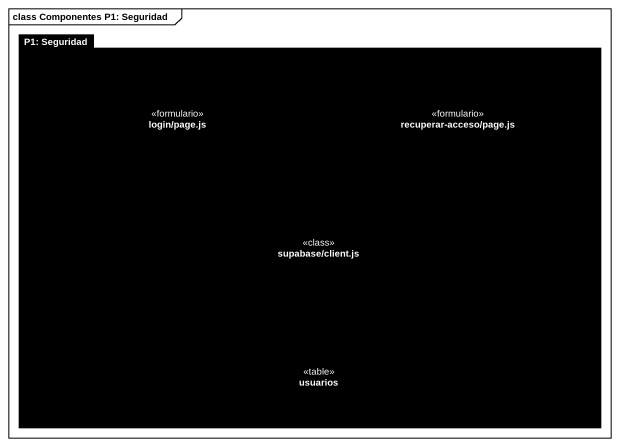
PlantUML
@startuml
mainframe class Componentes P1: Seguridad
package "P1: Seguridad" as P1_Seguridad #000000 {
  component "login/page.js" as login_page_js <<formulario>> #000000
  component "recuperar-acceso/page.js" as recuperar_acceso_page_js <<formulario>> #000000
  component "supabase/client.js" as supabase_client_js <<class>> #000000
  component usuarios <<table>> #000000
}
login_page_js ..> supabase_client_js : <<use>>
recuperar_acceso_page_js ..> supabase_client_js : <<use>>
supabase_client_js ..> usuarios : <<use>>
@enduml
